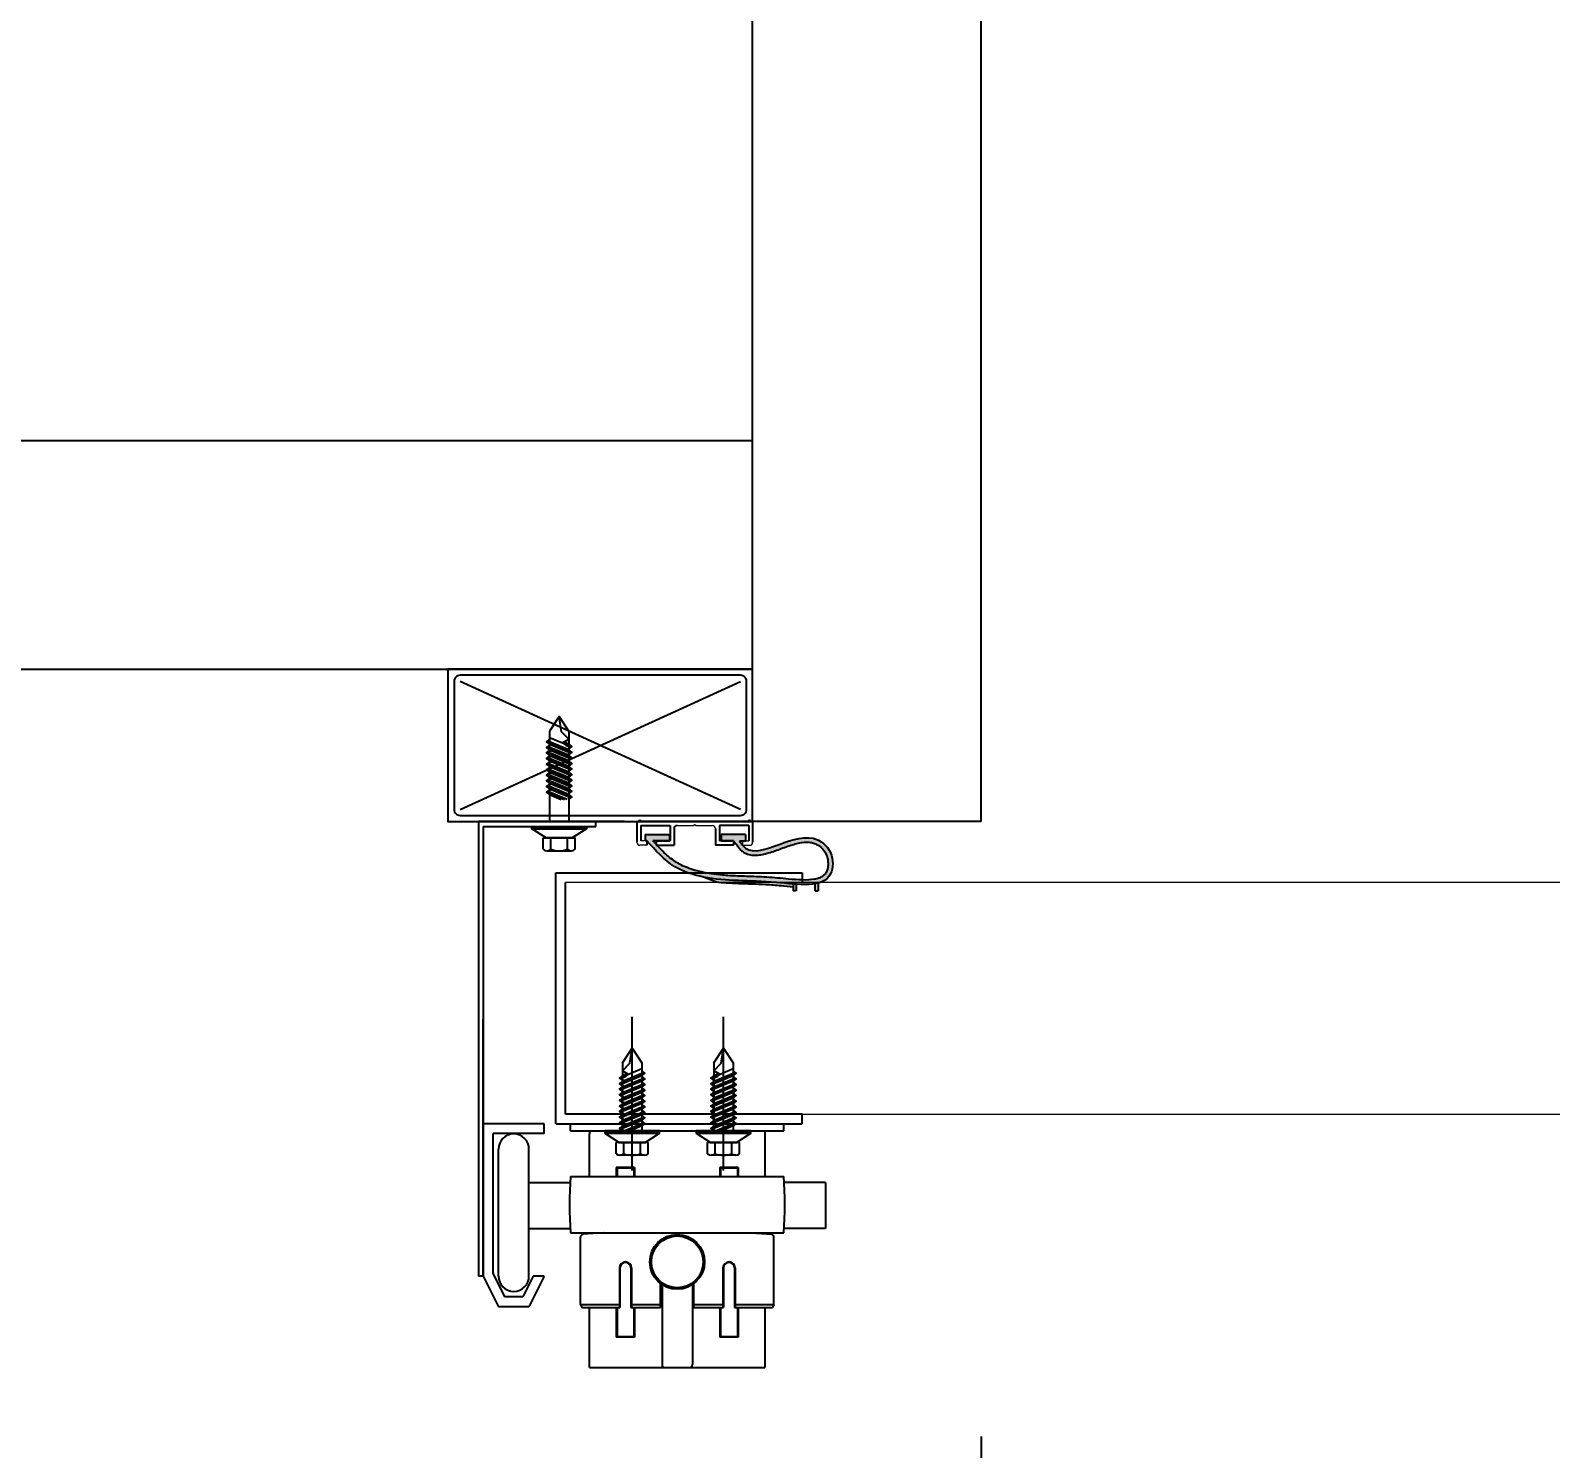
# Model space of a CAD drawing. Header units: millimetres. Extents: x 1448 to 104164, y -19509 to -89.
# Drawn here: x 23112.6 to 23611.4, y -12327.3 to -11861.9 of the extents above; entities that cross this region are included whole.
import ezdxf

# ---------------------------------------------------------------- set-up
doc = ezdxf.new("R2010")
doc.units = ezdxf.units.MM
doc.header["$LTSCALE"] = 60
doc.header["$MEASUREMENT"] = 0
doc.header["$PDSIZE"] = -10
doc.linetypes.add('HID', pattern=[2.5, 1.5, -1])
doc.layers.get('0').update_dxf_attribs({"linetype": 'CONTINUOUS'})
doc.layers.get('Defpoints').update_dxf_attribs({"color": 171, "linetype": 'CONTINUOUS'})
for name, color, linetype in [('8', 8, 'CONTINUOUS'), ('BOLT', 8, 'CONTINUOUS'), ('cen', 14, 'CONTINUOUS'), ('DIM', 7, 'CONTINUOUS'), ('DOR', 4, 'CONTINUOUS'), ('FIN(패널-T75 글라스울)', 6, 'CONTINUOUS'), ('HAT', 8, 'CONTINUOUS'), ('ITXT', 7, 'CONTINUOUS'), ('오버헤드 FR', 7, 'CONTINUOUS')]:
    doc.layers.add(name, color=color, linetype=linetype)
doc.styles.add('0T-OUT', font='H2GTRE.TTF')
doc.styles.add('휘츠', font='')
doc.styles.get('휘츠').set_extended_font_data('Dotum')
doc.dimstyles.new('휘츠-M', dxfattribs={"dimscale": 100, "dimtxt": 3, "dimasz": 1.5, "dimexe": 2, "dimexo": 3, "dimgap": 1, "dimtad": 1, "dimdec": 0, "dimrnd": 0.25, "dimzin": 0, "dimdsep": 46, "dimlunit": 6, "dimtxsty": '휘츠', "dimblk": 'Z_DOT', "dimcen": 5, "dimclrd": 256, "dimclre": 256, "dimclrt": 3, "dimadec": 0, "dimazin": 0, "dimtm": 1e-09, "dimtfac": 1, "dimtdec": 0, "dimtix": 1, "dimtmove": 2, "dimatfit": 1, "dimldrblk": 'Z_DOT', "dimfxl": 1, "dimtolj": 1, "dimtzin": 0, "dimlwd": -1, "dimarcsym": 0})

# ---------------------------------------------------------------- blocks, each defined once
blk = doc.blocks.new('COLDSEAL')
at = {"layer": '8'}
h = blk.add_hatch(color=8, dxfattribs=at)
h.dxf.hatch_style = 1
edge = h.paths.add_edge_path()
edge.add_line((33005217.33, -18005077.12), (33005218.33, -18005077.12))
edge.add_line((33005218.33, -18005077.12), (33005218.33, -18005074.6))
edge.add_spline(control_points=[(33005218.33, -18005074.6), (33005220.17, -18005074.12), (33005223.33, -18005072.12), (33005223.42, -18005063.86), (33005212.35, -18005054.97), (33005198.2, -18005067.84), (33005193.58, -18005062.18)], knot_values=[1.802776, 1.802776, 1.802776, 1.802776, 7.762171, 14.769786, 22.121502, 45.397673, 45.397673, 45.397673, 45.397673], degree=3, periodic=0)
edge.add_spline(control_points=[(33005193.58, -18005062.18), (33005193.22, -18005061.74), (33005192.9, -18005061.21), (33005192.58, -18005060.68)], knot_values=[0, 0, 0, 0, 1.802776, 1.802776, 1.802776, 1.802776], degree=3, periodic=0)
edge.add_line((33005192.58, -18005060.68), (33005194.58, -18005060.68))
edge.add_line((33005194.58, -18005060.68), (33005194.58, -18005058.68))
edge.add_line((33005194.58, -18005058.68), (33005186.58, -18005058.68))
edge.add_line((33005186.58, -18005058.68), (33005186.58, -18005060.68))
edge.add_line((33005186.58, -18005060.68), (33005190.58, -18005060.68))
edge.add_spline(control_points=[(33005190.58, -18005060.68), (33005191.41, -18005061.65), (33005191.53, -18005061.85), (33005191.85, -18005062.36), (33005192.06, -18005062.67), (33005192.44, -18005063.16), (33005192.58, -18005063.33), (33005192.88, -18005063.65), (33005193.04, -18005063.8), (33005193.53, -18005064.22), (33005193.88, -18005064.46), (33005194.84, -18005064.99), (33005195.48, -18005065.21), (33005196.78, -18005065.45), (33005197.44, -18005065.48), (33005198.76, -18005065.42), (33005199.42, -18005065.32), (33005201.44, -18005064.91), (33005202.81, -18005064.47), (33005205.57, -18005063.5), (33005206.97, -18005062.97), (33005209.71, -18005062.03), (33005211.06, -18005061.63), (33005213.3, -18005061.21), (33005214.23, -18005061.13), (33005215.59, -18005061.2), (33005216.07, -18005061.27), (33005216.99, -18005061.5), (33005217.44, -18005061.67), (33005218.83, -18005062.37), (33005219.68, -18005063.08), (33005220.62, -18005064.37), (33005220.88, -18005064.82), (33005221.28, -18005065.79), (33005221.43, -18005066.32), (33005221.65, -18005067.63), (33005221.66, -18005068.42), (33005221.51, -18005069.67), (33005221.39, -18005070.16), (33005221.07, -18005070.99), (33005220.87, -18005071.32), (33005220.4, -18005071.9), (33005220.12, -18005072.15), (33005219.46, -18005072.59), (33005219.07, -18005072.78), (33005218.18, -18005073.1), (33005217.68, -18005073.23), (33005215.99, -18005073.53), (33005214.65, -18005073.59), (33005211.77, -18005073.53), (33005210.23, -18005073.4), (33005207.47, -18005073.14), (33005206.26, -18005073.02), (33005203.84, -18005072.8), (33005202.65, -18005072.71), (33005200.33, -18005072.57), (33005199.21, -18005072.52), (33005195.94, -18005072.39), (33005193.88, -18005072.34), (33005190.2, -18005072.2), (33005188.56, -18005072.11), (33005185.76, -18005071.87), (33005184.59, -18005071.73), (33005182.53, -18005071.42), (33005181.64, -18005071.26), (33005179.84, -18005070.88), (33005178.93, -18005070.66), (33005176.24, -18005069.89), (33005174.49, -18005069.22), (33005172.24, -18005068.01), (33005171.6, -18005067.62), (33005170.37, -18005066.76), (33005169.77, -18005066.29), (33005168.01, -18005064.8), (33005166.9, -18005063.68), (33005165.71, -18005062.39), (33005165.61, -18005062.29), (33005165.52, -18005062.18)], knot_values=[0, 0, 0, 0, 0.65705, 0.65705, 1.646098, 1.646098, 2.207426, 2.207426, 2.768755, 2.768755, 3.891413, 3.891413, 5.741228, 5.741228, 7.591044, 7.591044, 9.44086, 9.44086, 13.182483, 13.182483, 16.924107, 16.924107, 20.66573, 20.66573, 23.539497, 23.539497, 25.24344, 25.24344, 26.947382, 26.947382, 30.750158, 30.750158, 32.583409, 32.583409, 34.416661, 34.416661, 36.994804, 36.994804, 38.870828, 38.870828, 40.746853, 40.746853, 42.622878, 42.622878, 44.498903, 44.498903, 46.374928, 46.374928, 50.274238, 50.274238, 54.173549, 54.173549, 57.166781, 57.166781, 60.291727, 60.291727, 63.416674, 63.416674, 69.666567, 69.666567, 74.985393, 74.985393, 78.828087, 78.828087, 81.723794, 81.723794, 84.6195, 84.6195, 90.410913, 90.410913, 92.850171, 92.850171, 95.28943, 95.28943, 100.167946, 100.167946, 100.605478, 100.605478, 100.605478, 100.605478], degree=3, periodic=0)
edge.add_line((33005165.52, -18005062.18), (33005165.18, -18005062.18))
edge.add_line((33005165.18, -18005062.18), (33005165.18, -18005061.81))
edge.add_spline(control_points=[(33005165.18, -18005061.81), (33005164.84, -18005061.44), (33005164.51, -18005061.06), (33005164.17, -18005060.68)], knot_values=[101.110526, 101.110526, 101.110526, 101.110526, 102.614786, 102.614786, 102.614786, 102.614786], degree=3, periodic=0)
edge.add_line((33005164.17, -18005060.68), (33005169.58, -18005060.68))
edge.add_line((33005169.58, -18005060.68), (33005169.58, -18005058.68))
edge.add_line((33005169.58, -18005058.68), (33005161.58, -18005058.68))
edge.add_line((33005161.58, -18005058.68), (33005161.58, -18005060.68))
edge.add_line((33005161.58, -18005060.68), (33005162.18, -18005060.68))
edge.add_spline(control_points=[(33005162.18, -18005060.68), (33005164.98, -18005063.88), (33005170, -18005069.61), (33005177.54, -18005071.95), (33005180.75, -18005072.61), (33005180.77, -18005072.61)], knot_values=[81.368069, 81.368069, 81.368069, 81.368069, 93.897354, 103.852066, 103.911951, 103.911951, 103.911951, 103.911951], degree=3, periodic=0)
edge.add_spline(control_points=[(33005180.77, -18005072.61), (33005188.46, -18005074.18), (33005196.66, -18005073.43), (33005208.31, -18005074.75), (33005210.13, -18005074.89)], knot_values=[52.848702, 52.848702, 52.848702, 52.848702, 76.834275, 81.368069, 81.368069, 81.368069, 81.368069], degree=3, periodic=0)
edge.add_line((33005210.13, -18005074.89), (33005210.13, -18005077.12))
edge.add_line((33005210.13, -18005077.12), (33005211.13, -18005077.12))
edge.add_line((33005211.13, -18005077.12), (33005211.13, -18005074.97))
edge.add_spline(control_points=[(33005211.13, -18005074.97), (33005213.35, -18005075.11), (33005215.49, -18005075.13), (33005217.33, -18005074.82)], knot_values=[46.44, 46.44, 46.44, 46.44, 52.015113, 52.015113, 52.015113, 52.015113], degree=3, periodic=0)
edge.add_line((33005217.33, -18005074.82), (33005217.33, -18005077.12))
h = blk.add_hatch(color=8, dxfattribs=at)
h.dxf.hatch_style = 1
edge = h.paths.add_edge_path()
edge.add_line((33005210.13, -18005075.9), (33005210.13, -18005074.89))
edge.add_spline(control_points=[(33005210.13, -18005074.89), (33005208.31, -18005074.75), (33005196.66, -18005073.43), (33005188.46, -18005074.18), (33005180.77, -18005072.61)], knot_values=[52.848702, 52.848702, 52.848702, 52.848702, 57.382496, 81.368069, 81.368069, 81.368069, 81.368069], degree=3, periodic=0)
edge.add_line((33005180.77, -18005072.61), (33005184.99, -18005074.29))
edge.add_spline(control_points=[(33005184.99, -18005074.29), (33005186.05, -18005074.41), (33005187.11, -18005074.5), (33005190.93, -18005074.76), (33005193.71, -18005074.82), (33005198.13, -18005074.97), (33005199.65, -18005075.03), (33005202.02, -18005075.17), (33005202.83, -18005075.23), (33005204.48, -18005075.36), (33005205.32, -18005075.44), (33005207.48, -18005075.65), (33005208.81, -18005075.79), (33005210.13, -18005075.9)], knot_values=[52.782849, 52.782849, 52.782849, 52.782849, 56.114892, 56.114892, 64.826671, 64.826671, 69.18256, 69.18256, 71.360505, 71.360505, 73.53845, 73.53845, 76.789032, 76.789032, 76.789032, 76.789032], degree=3, periodic=0)
for p, q in [((33005158.88, -18005054.38), (33005158.88, -18005061.18)), ((33005158.88, -18005054.38), (33005159.32, -18005054.38)), ((33005160.18, -18005055.68), (33005160.18, -18005060.68)), ((33005160.18, -18005055.68), (33005169.78, -18005055.68)), ((33005195.32, -18005054.38), (33005160.44, -18005054.38)), ((33005169.78, -18005055.68), (33005169.78, -18005060.68)), ((33005171.08, -18005056.68), (33005171.08, -18005062.18)), ((33005184.68, -18005056.68), (33005184.68, -18005062.18)), ((33005185.98, -18005055.68), (33005185.98, -18005060.68)), ((33005195.58, -18005055.68), (33005185.98, -18005055.68)), ((33005195.58, -18005055.68), (33005195.58, -18005060.68)), ((33005196.88, -18005054.38), (33005196.44, -18005054.38)), ((33005196.88, -18005054.38), (33005196.88, -18005061.18)), ((33005161.58, -18005058.68), (33005169.58, -18005058.68)), ((33005161.58, -18005058.68), (33005161.58, -18005060.68)), ((33005162.18, -18005060.68), (33005161.58, -18005060.68)), ((33005162.18, -18005060.68), (33005162.18, -18005062.18)), ((33005169.58, -18005060.68), (33005164.17, -18005060.68)), ((33005165.18, -18005060.68), (33005169.78, -18005060.68)), ((33005165.18, -18005060.68), (33005165.18, -18005062.18)), ((33005165.18, -18005062.18), (33005171.08, -18005062.18)), ((33005169.58, -18005058.68), (33005169.58, -18005060.68)), ((33005190.58, -18005062.18), (33005184.68, -18005062.18)), ((33005190.58, -18005060.68), (33005185.98, -18005060.68)), ((33005194.58, -18005058.68), (33005186.58, -18005058.68)), ((33005186.58, -18005058.68), (33005186.58, -18005060.68)), ((33005186.58, -18005060.68), (33005190.58, -18005060.68)), ((33005190.58, -18005060.68), (33005190.58, -18005062.18)), ((33005192.58, -18005060.68), (33005194.58, -18005060.68)), ((33005194.58, -18005058.68), (33005194.58, -18005060.68)), ((33005184.99, -18005074.29), (33005180.77, -18005072.61)), ((33005210.13, -18005074.89), (33005210.13, -18005077.12)), ((33005211.13, -18005077.12), (33005210.13, -18005077.12)), ((33005211.13, -18005074.97), (33005211.13, -18005077.12)), ((33005217.33, -18005074.82), (33005217.33, -18005077.12)), ((33005217.33, -18005077.12), (33005218.33, -18005077.12)), ((33005218.33, -18005074.6), (33005218.33, -18005077.12))]:
    blk.add_line(p, q, dxfattribs=at)
at = {"layer": '8', "lineweight": 13}
for p, q in [((33005172.08, -18005055.68), (33005177.38, -18005055.68)), ((33005177.38, -18005055.68), (33005177.88, -18005055.38)), ((33005177.88, -18005055.38), (33005178.38, -18005055.68)), ((33005178.38, -18005055.68), (33005183.68, -18005055.68)), ((33005162.18, -18005062.18), (33005159.88, -18005062.18)), ((33005162.18, -18005060.68), (33005160.18, -18005060.68)), ((33005193.58, -18005060.68), (33005195.58, -18005060.68)), ((33005193.58, -18005060.68), (33005193.58, -18005062.18)), ((33005193.58, -18005062.18), (33005195.88, -18005062.18))]:
    blk.add_line(p, q, dxfattribs=at)
at = {"layer": '8'}
for centre, radius, start, end in [((33005159.88, -18005054.75), 0.671, 33.5584, 146.4416), ((33005172.08, -18005056.68), 1, 90, 180), ((33005195.88, -18005054.75), 0.671, 33.5584, 146.4416)]:
    blk.add_arc(centre, radius, start, end, dxfattribs=at)
at = {"layer": '8', "lineweight": 13}
for centre, start, end in [((33005183.68, -18005056.68), 0, 90), ((33005159.88, -18005061.18), 180, 270), ((33005195.88, -18005061.18), 270, 0)]:
    blk.add_arc(centre, 1, start, end, dxfattribs=at)
at = {"layer": '8'}
blk.add_spline([(33005192.58, -18005060.68), (33005193.58, -18005062.18), (33005216.74, -18005059.89), (33005222.4, -18005064.58), (33005222.42, -18005071.59), (33005204.69, -18005074.38), (33005180.71, -18005072.6), (33005171.35, -18005069.21), (33005162.18, -18005060.68)], degree=3, dxfattribs=at)
for points, knots in [([(33005190.58, -18005060.68), (33005191.41, -18005061.65), (33005191.53, -18005061.85), (33005191.85, -18005062.36), (33005192.06, -18005062.67), (33005192.44, -18005063.16), (33005192.58, -18005063.33), (33005192.88, -18005063.65), (33005193.04, -18005063.8), (33005193.53, -18005064.22), (33005193.88, -18005064.46), (33005194.84, -18005064.99), (33005195.48, -18005065.21), (33005196.78, -18005065.45), (33005197.44, -18005065.48), (33005198.76, -18005065.42), (33005199.42, -18005065.32), (33005201.44, -18005064.91), (33005202.81, -18005064.47), (33005205.57, -18005063.5), (33005206.97, -18005062.97), (33005209.71, -18005062.03), (33005211.06, -18005061.63), (33005213.3, -18005061.21), (33005214.23, -18005061.13), (33005215.59, -18005061.2), (33005216.07, -18005061.27), (33005216.99, -18005061.5), (33005217.44, -18005061.67), (33005218.83, -18005062.37), (33005219.68, -18005063.08), (33005220.62, -18005064.37), (33005220.88, -18005064.82), (33005221.28, -18005065.79), (33005221.43, -18005066.32), (33005221.65, -18005067.63), (33005221.66, -18005068.42), (33005221.51, -18005069.67), (33005221.39, -18005070.16), (33005221.07, -18005070.99), (33005220.87, -18005071.32), (33005220.4, -18005071.9), (33005220.12, -18005072.15), (33005219.46, -18005072.59), (33005219.07, -18005072.78), (33005218.18, -18005073.1), (33005217.68, -18005073.23), (33005215.99, -18005073.53), (33005214.65, -18005073.59), (33005211.77, -18005073.53), (33005210.23, -18005073.4), (33005207.47, -18005073.14), (33005206.26, -18005073.02), (33005203.84, -18005072.8), (33005202.65, -18005072.71), (33005200.33, -18005072.57), (33005199.21, -18005072.52), (33005195.94, -18005072.39), (33005193.88, -18005072.34), (33005190.2, -18005072.2), (33005188.56, -18005072.11), (33005185.76, -18005071.87), (33005184.59, -18005071.73), (33005182.53, -18005071.42), (33005181.64, -18005071.26), (33005179.84, -18005070.88), (33005178.93, -18005070.66), (33005176.24, -18005069.89), (33005174.49, -18005069.22), (33005172.24, -18005068.01), (33005171.6, -18005067.62), (33005170.37, -18005066.76), (33005169.77, -18005066.29), (33005168.01, -18005064.8), (33005166.9, -18005063.68), (33005165.26, -18005061.91), (33005164.72, -18005061.3), (33005164.17, -18005060.68)], [0, 0, 0, 0, 0.65705, 0.65705, 1.646098, 1.646098, 2.207426, 2.207426, 2.768755, 2.768755, 3.891413, 3.891413, 5.741228, 5.741228, 7.591044, 7.591044, 9.44086, 9.44086, 13.182483, 13.182483, 16.924107, 16.924107, 20.66573, 20.66573, 23.539497, 23.539497, 25.24344, 25.24344, 26.947382, 26.947382, 30.750158, 30.750158, 32.583409, 32.583409, 34.416661, 34.416661, 36.994804, 36.994804, 38.870828, 38.870828, 40.746853, 40.746853, 42.622878, 42.622878, 44.498903, 44.498903, 46.374928, 46.374928, 50.274238, 50.274238, 54.173549, 54.173549, 57.166781, 57.166781, 60.291727, 60.291727, 63.416674, 63.416674, 69.666567, 69.666567, 74.985393, 74.985393, 78.828087, 78.828087, 81.723794, 81.723794, 84.6195, 84.6195, 90.410913, 90.410913, 92.850171, 92.850171, 95.28943, 95.28943, 100.167946, 100.167946, 102.614786, 102.614786, 102.614786, 102.614786]), ([(33005210.13, -18005075.9), (33005208.81, -18005075.79), (33005207.48, -18005075.65), (33005205.32, -18005075.44), (33005204.48, -18005075.36), (33005202.83, -18005075.23), (33005202.02, -18005075.17), (33005199.65, -18005075.03), (33005198.13, -18005074.97), (33005193.71, -18005074.82), (33005190.93, -18005074.76), (33005187.11, -18005074.5), (33005186.05, -18005074.41), (33005184.99, -18005074.29)], [52.782849, 52.782849, 52.782849, 52.782849, 56.033431, 56.033431, 58.211376, 58.211376, 60.389321, 60.389321, 64.74521, 64.74521, 73.456989, 73.456989, 76.789032, 76.789032, 76.789032, 76.789032])]:
    blk.add_open_spline(points, degree=3, knots=knots, dxfattribs=at)
blk = doc.blocks.new('Z_DOT')
at = {"layer": 'DIM', "color": 0}
for p, q in [((0, -1), (0, 1)), ((-1, 0), (1, 0))]:
    blk.add_line(p, q, dxfattribs=at)
for radius in [0.5, 0.25]:
    blk.add_circle((0, 0), radius, dxfattribs=at)
blk = doc.blocks.new('*D109')
at = {"layer": 'Defpoints', "color": 0, "transparency": 16777216}
for p in [(25724.59, -12260.74), (23424.59, -12263.32), (25724.59, -12591.47)]:
    blk.add_point(p, dxfattribs=at)
at = {"layer": 'DIM', "lineweight": -2, "transparency": 16777216}
for p, q in [((25724.59, -12320.74), (25724.59, -12631.47)), ((23424.59, -12323.32), (23424.59, -12631.47))]:
    blk.add_line(p, q, dxfattribs=at)
at = {"layer": 'DIM', "transparency": 16777216}
blk.add_line((23454.59, -12591.47), (25694.59, -12591.47), dxfattribs=at)
at = {"layer": 'DIM', "transparency": 16777216, "xscale": 30, "yscale": 30, "zscale": 30, "rotation": 180}
blk.add_blockref('Z_DOT', (23424.59, -12591.47), dxfattribs=at)
at = {"layer": 'DIM', "transparency": 16777216, "xscale": 30, "yscale": 30, "zscale": 30}
blk.add_blockref('Z_DOT', (25724.59, -12591.47), dxfattribs=at)
at = {"layer": 'DIM', "color": 3, "transparency": 16777216, "insert": (24574.59, -12535.28), "char_height": 60, "attachment_point": 5, "style": '0T-OUT'}
blk.add_mtext('\\A1;OPENING WIDTH "2,300"', dxfattribs=at)

msp = doc.modelspace()

# ---------------------------------------------------------------- linework, layer by layer
for p, q in [((23253.59, -12117.56, 25.1), (23345.59, -12075.56, 25.1)), ((23345.59, -12117.56, 25.1), (23253.59, -12075.56, 25.1)), ((23296.09, -12238.06, 25.1), (23296.09, -12224.06, 25.1)), ((23296.09, -12300.76, 25.1), (23296.09, -12281.06, 25.1))]:
    msp.add_line(p, q)
at = {"color": 4}
for p, q in [((23307.54, -12121.56, 25.1), (23259.59, -12121.56, 25.1)), ((23259.59, -12121.56, 25.1), (23259.59, -12270.76, 25.1)), ((23298.09, -12123.16, 25.1), (23298.09, -12121.56, 25.1)), ((23261.19, -12123.16, 25.1), (23261.19, -12270.76, 25.1)), ((23261.19, -12123.16, 25.1), (23298.09, -12123.16, 25.1)), ((23365.83, -12138.36, 25.1), (23365.83, -12141.56, 25.1)), ((23365.83, -12220.76, 25.1), (23365.83, -12217.56, 25.1)), ((23261.19, -12270.76, 25.1), (23259.59, -12270.76, 25.1))]:
    msp.add_line(p, q, dxfattribs=at)
at = {"layer": 'BOLT'}
for p, q in [((23282.94, -12091.91, 25.1), (23282.94, -12095.38, 25.1)), ((23289.24, -12091.91, 25.1), (23289.24, -12096.16, 25.1)), ((23282.94, -12096.18, 25.1), (23282.94, -12097.21, 25.1)), ((23282.94, -12098.02, 25.1), (23282.94, -12099.05, 25.1)), ((23282.94, -12099.85, 25.1), (23282.94, -12100.88, 25.1)), ((23282.94, -12101.68, 25.1), (23282.94, -12102.71, 25.1)), ((23289.24, -12096.97, 25.1), (23289.24, -12097.99, 25.1)), ((23289.24, -12098.8, 25.1), (23289.24, -12099.83, 25.1)), ((23289.24, -12100.63, 25.1), (23289.24, -12101.66, 25.1)), ((23282.94, -12103.52, 25.1), (23282.94, -12104.55, 25.1)), ((23282.94, -12105.35, 25.1), (23282.94, -12106.38, 25.1)), ((23289.24, -12102.46, 25.1), (23289.24, -12103.49, 25.1)), ((23289.24, -12104.3, 25.1), (23289.24, -12105.33, 25.1)), ((23289.24, -12106.13, 25.1), (23289.24, -12107.16, 25.1)), ((23282.94, -12107.18, 25.1), (23282.94, -12108.21, 25.1)), ((23282.94, -12109.02, 25.1), (23282.94, -12110.04, 25.1)), ((23282.94, -12110.85, 25.1), (23282.94, -12111.88, 25.1)), ((23289.24, -12107.96, 25.1), (23289.24, -12108.99, 25.1)), ((23289.24, -12109.8, 25.1), (23289.24, -12110.83, 25.1)), ((23289.24, -12111.63, 25.1), (23289.24, -12112.66, 25.1)), ((23282.94, -12112.68, 25.1), (23282.94, -12121.56, 25.1)), ((23289.24, -12113.46, 25.1), (23289.24, -12121.56, 25.1)), ((23280.84, -12126.96, 25.1), (23291.34, -12126.96, 25.1)), ((23280.84, -12130.66, 25.1), (23280.84, -12126.96, 25.1)), ((23282.01, -12131.16, 25.1), (23290.16, -12131.16, 25.1)), ((23283.37, -12130.66, 25.1), (23283.37, -12126.96, 25.1)), ((23288.8, -12130.66, 25.1), (23288.8, -12126.96, 25.1)), ((23291.34, -12130.66, 25.1), (23291.34, -12126.96, 25.1)), ((23306.89, -12200.69, 25.1), (23306.89, -12204.94, 25.1)), ((23313.19, -12200.69, 25.1), (23313.19, -12204.16, 25.1)), ((23336.89, -12200.69, 25.1), (23336.89, -12204.94, 25.1)), ((23343.19, -12200.69, 25.1), (23343.19, -12204.16, 25.1)), ((23306.89, -12205.74, 25.1), (23306.89, -12206.77, 25.1)), ((23313.19, -12204.96, 25.1), (23313.19, -12205.99, 25.1)), ((23336.89, -12205.74, 25.1), (23336.89, -12206.77, 25.1)), ((23343.19, -12204.96, 25.1), (23343.19, -12205.99, 25.1)), ((23306.89, -12207.58, 25.1), (23306.89, -12208.61, 25.1)), ((23306.89, -12209.41, 25.1), (23306.89, -12210.44, 25.1)), ((23306.89, -12211.24, 25.1), (23306.89, -12212.27, 25.1)), ((23313.19, -12206.8, 25.1), (23313.19, -12207.83, 25.1)), ((23313.19, -12208.63, 25.1), (23313.19, -12209.66, 25.1)), ((23313.19, -12210.46, 25.1), (23313.19, -12211.49, 25.1)), ((23336.89, -12207.58, 25.1), (23336.89, -12208.61, 25.1)), ((23336.89, -12209.41, 25.1), (23336.89, -12210.44, 25.1)), ((23336.89, -12211.24, 25.1), (23336.89, -12212.27, 25.1)), ((23343.19, -12206.8, 25.1), (23343.19, -12207.83, 25.1)), ((23343.19, -12208.63, 25.1), (23343.19, -12209.66, 25.1)), ((23343.19, -12210.46, 25.1), (23343.19, -12211.49, 25.1)), ((23306.89, -12213.08, 25.1), (23306.89, -12214.1, 25.1)), ((23306.89, -12214.91, 25.1), (23306.89, -12215.94, 25.1)), ((23313.19, -12212.3, 25.1), (23313.19, -12213.32, 25.1)), ((23313.19, -12214.13, 25.1), (23313.19, -12215.16, 25.1)), ((23313.19, -12215.96, 25.1), (23313.19, -12216.99, 25.1)), ((23336.89, -12213.08, 25.1), (23336.89, -12214.1, 25.1)), ((23336.89, -12214.91, 25.1), (23336.89, -12215.94, 25.1)), ((23343.19, -12212.3, 25.1), (23343.19, -12213.32, 25.1)), ((23343.19, -12214.13, 25.1), (23343.19, -12215.16, 25.1)), ((23343.19, -12215.96, 25.1), (23343.19, -12216.99, 25.1)), ((23306.89, -12216.74, 25.1), (23306.89, -12217.77, 25.1)), ((23306.89, -12218.57, 25.1), (23306.89, -12219.6, 25.1)), ((23306.89, -12220.41, 25.1), (23306.89, -12221.44, 25.1)), ((23313.19, -12217.79, 25.1), (23313.19, -12218.82, 25.1)), ((23313.19, -12219.63, 25.1), (23313.19, -12220.66, 25.1)), ((23313.19, -12221.46, 25.1), (23313.19, -12223.06, 25.1)), ((23336.89, -12216.74, 25.1), (23336.89, -12217.77, 25.1)), ((23336.89, -12218.57, 25.1), (23336.89, -12219.6, 25.1)), ((23336.89, -12220.41, 25.1), (23336.89, -12221.44, 25.1)), ((23343.19, -12217.79, 25.1), (23343.19, -12218.82, 25.1)), ((23343.19, -12219.63, 25.1), (23343.19, -12220.66, 25.1)), ((23343.19, -12221.46, 25.1), (23343.19, -12223.06, 25.1)), ((23306.89, -12222.24, 25.1), (23306.89, -12223.06, 25.1)), ((23336.89, -12222.24, 25.1), (23336.89, -12223.06, 25.1)), ((23304.79, -12230.56, 25.1), (23304.79, -12226.86, 25.1)), ((23315.29, -12226.86, 25.1), (23304.79, -12226.86, 25.1)), ((23314.11, -12231.06, 25.1), (23305.97, -12231.06, 25.1)), ((23307.32, -12230.56, 25.1), (23307.32, -12226.86, 25.1)), ((23312.75, -12230.56, 25.1), (23312.75, -12226.86, 25.1)), ((23315.29, -12230.56, 25.1), (23315.29, -12226.86, 25.1)), ((23334.79, -12230.56, 25.1), (23334.79, -12226.86, 25.1)), ((23345.29, -12226.86, 25.1), (23334.79, -12226.86, 25.1)), ((23344.11, -12231.06, 25.1), (23335.97, -12231.06, 25.1)), ((23337.32, -12230.56, 25.1), (23337.32, -12226.86, 25.1)), ((23342.75, -12230.56, 25.1), (23342.75, -12226.86, 25.1)), ((23345.29, -12230.56, 25.1), (23345.29, -12226.86, 25.1))]:
    msp.add_line(p, q, dxfattribs=at)
at = {"layer": 'BOLT', "color": 10}
for p, q in [((23281.94, -12095.38, 25.1), (23290.24, -12098.8, 25.1)), ((23281.94, -12095.38, 25.1), (23290.24, -12098.8, 25.1)), ((23287.23, -12095.73, 25.1), (23290.24, -12096.97, 25.1)), ((23287.23, -12095.73, 25.1), (23290.24, -12096.97, 25.1)), ((23281.94, -12097.21, 25.1), (23290.24, -12100.63, 25.1)), ((23281.94, -12097.21, 25.1), (23290.24, -12100.63, 25.1)), ((23281.94, -12099.05, 25.1), (23290.24, -12102.46, 25.1)), ((23281.94, -12099.05, 25.1), (23290.24, -12102.46, 25.1)), ((23281.94, -12100.88, 25.1), (23290.24, -12104.3, 25.1)), ((23281.94, -12100.88, 25.1), (23290.24, -12104.3, 25.1)), ((23281.94, -12102.71, 25.1), (23290.24, -12106.13, 25.1)), ((23281.94, -12102.71, 25.1), (23290.24, -12106.13, 25.1)), ((23281.94, -12104.55, 25.1), (23290.24, -12107.96, 25.1)), ((23281.94, -12104.55, 25.1), (23290.24, -12107.96, 25.1)), ((23281.94, -12106.38, 25.1), (23290.24, -12109.8, 25.1)), ((23281.94, -12106.38, 25.1), (23290.24, -12109.8, 25.1)), ((23281.94, -12108.21, 25.1), (23290.24, -12111.63, 25.1)), ((23281.94, -12108.21, 25.1), (23290.24, -12111.63, 25.1)), ((23281.94, -12110.04, 25.1), (23290.24, -12113.46, 25.1)), ((23281.94, -12110.04, 25.1), (23290.24, -12113.46, 25.1)), ((23281.94, -12111.88, 25.1), (23287.84, -12114.28, 25.1)), ((23314.19, -12204.16, 25.1), (23305.89, -12207.58, 25.1)), ((23314.19, -12204.16, 25.1), (23305.89, -12207.58, 25.1)), ((23308.89, -12204.51, 25.1), (23305.89, -12205.74, 25.1)), ((23308.89, -12204.51, 25.1), (23305.89, -12205.74, 25.1)), ((23314.19, -12205.99, 25.1), (23305.89, -12209.41, 25.1)), ((23314.19, -12205.99, 25.1), (23305.89, -12209.41, 25.1)), ((23344.19, -12204.16, 25.1), (23335.89, -12207.58, 25.1)), ((23344.19, -12204.16, 25.1), (23335.89, -12207.58, 25.1)), ((23338.89, -12204.51, 25.1), (23335.89, -12205.74, 25.1)), ((23338.89, -12204.51, 25.1), (23335.89, -12205.74, 25.1)), ((23344.19, -12205.99, 25.1), (23335.89, -12209.41, 25.1)), ((23344.19, -12205.99, 25.1), (23335.89, -12209.41, 25.1)), ((23314.19, -12207.83, 25.1), (23305.89, -12211.24, 25.1)), ((23314.19, -12207.83, 25.1), (23305.89, -12211.24, 25.1)), ((23314.19, -12209.66, 25.1), (23305.89, -12213.08, 25.1)), ((23314.19, -12209.66, 25.1), (23305.89, -12213.08, 25.1)), ((23314.19, -12211.49, 25.1), (23305.89, -12214.91, 25.1)), ((23314.19, -12211.49, 25.1), (23305.89, -12214.91, 25.1)), ((23344.19, -12207.83, 25.1), (23335.89, -12211.24, 25.1)), ((23344.19, -12207.83, 25.1), (23335.89, -12211.24, 25.1)), ((23344.19, -12209.66, 25.1), (23335.89, -12213.08, 25.1)), ((23344.19, -12209.66, 25.1), (23335.89, -12213.08, 25.1)), ((23344.19, -12211.49, 25.1), (23335.89, -12214.91, 25.1)), ((23344.19, -12211.49, 25.1), (23335.89, -12214.91, 25.1)), ((23314.19, -12213.32, 25.1), (23305.89, -12216.74, 25.1)), ((23314.19, -12213.32, 25.1), (23305.89, -12216.74, 25.1)), ((23314.19, -12215.16, 25.1), (23305.89, -12218.57, 25.1)), ((23314.19, -12215.16, 25.1), (23305.89, -12218.57, 25.1)), ((23344.19, -12213.32, 25.1), (23335.89, -12216.74, 25.1)), ((23344.19, -12213.32, 25.1), (23335.89, -12216.74, 25.1)), ((23344.19, -12215.16, 25.1), (23335.89, -12218.57, 25.1)), ((23344.19, -12215.16, 25.1), (23335.89, -12218.57, 25.1)), ((23314.19, -12216.99, 25.1), (23305.89, -12220.41, 25.1)), ((23314.19, -12216.99, 25.1), (23305.89, -12220.41, 25.1)), ((23314.19, -12218.82, 25.1), (23305.89, -12222.24, 25.1)), ((23314.19, -12218.82, 25.1), (23305.89, -12222.24, 25.1)), ((23314.19, -12220.66, 25.1), (23308.28, -12223.06, 25.1)), ((23344.19, -12216.99, 25.1), (23335.89, -12220.41, 25.1)), ((23344.19, -12216.99, 25.1), (23335.89, -12220.41, 25.1)), ((23344.19, -12218.82, 25.1), (23335.89, -12222.24, 25.1)), ((23344.19, -12218.82, 25.1), (23335.89, -12222.24, 25.1)), ((23344.19, -12220.66, 25.1), (23338.28, -12223.06, 25.1))]:
    msp.add_line(p, q, dxfattribs=at)
at = {"layer": 'BOLT', "elevation": 25.1}
for points in [[(23282.94, -12093.95), (23287.22, -12095.75), (23289.24, -12094.58), (23286.82, -12092.08), (23286.09, -12087.11)], [(23289.24, -12091.91), (23286.09, -12087.11), (23282.94, -12091.91)], [(23282.94, -12094.98), (23281.94, -12095.38), (23282.94, -12094.58)], [(23282.94, -12096.81), (23281.94, -12097.21), (23282.94, -12096.41)], [(23282.94, -12098.64), (23281.94, -12099.05), (23282.94, -12098.24)], [(23282.94, -12100.48), (23281.94, -12100.88), (23282.94, -12100.08)], [(23289.24, -12097.37), (23290.24, -12096.97), (23289.24, -12097.77)], [(23289.24, -12099.2), (23290.24, -12098.8), (23289.24, -12099.6)], [(23289.24, -12101.03), (23290.24, -12100.63), (23289.24, -12101.44)], [(23282.94, -12102.31), (23281.94, -12102.71), (23282.94, -12101.91)], [(23282.94, -12104.14), (23281.94, -12104.55), (23282.94, -12103.74)], [(23282.94, -12105.98), (23281.94, -12106.38), (23282.94, -12105.57)], [(23289.24, -12102.87), (23290.24, -12102.46), (23289.24, -12103.27)], [(23289.24, -12104.7), (23290.24, -12104.3), (23289.24, -12105.1)], [(23289.24, -12106.53), (23290.24, -12106.13), (23289.24, -12106.93)], [(23282.94, -12107.81), (23281.94, -12108.21), (23282.94, -12107.41)], [(23282.94, -12109.64), (23281.94, -12110.04), (23282.94, -12109.24)], [(23282.94, -12111.48), (23281.94, -12111.88), (23282.94, -12111.07)], [(23288.72, -12114.28), (23282.94, -12111.88), (23281.94, -12111.88), (23282.94, -12112.68), (23286.78, -12114.28)], [(23289.24, -12108.37), (23290.24, -12107.96), (23289.24, -12108.77)], [(23289.24, -12110.2), (23290.24, -12109.8), (23289.24, -12110.6)], [(23289.24, -12112.03), (23290.24, -12111.63), (23289.24, -12112.43)], [(23289.24, -12113.86), (23290.24, -12113.46), (23289.24, -12114.27)], [(23306.89, -12200.69), (23310.04, -12195.89), (23313.19, -12200.69)], [(23313.19, -12202.73), (23308.9, -12204.53), (23306.89, -12203.36), (23309.3, -12200.86), (23310.04, -12195.89)], [(23336.89, -12200.69), (23340.04, -12195.89), (23343.19, -12200.69)], [(23343.19, -12202.73), (23338.9, -12204.53), (23336.89, -12203.36), (23339.3, -12200.86), (23340.04, -12195.89)], [(23306.89, -12206.15), (23305.89, -12205.74), (23306.89, -12206.55)], [(23313.19, -12203.76), (23314.19, -12204.16), (23313.19, -12203.36)], [(23313.19, -12205.59), (23314.19, -12205.99), (23313.19, -12205.19)], [(23336.89, -12206.15), (23335.89, -12205.74), (23336.89, -12206.55)], [(23343.19, -12203.76), (23344.19, -12204.16), (23343.19, -12203.36)], [(23343.19, -12205.59), (23344.19, -12205.99), (23343.19, -12205.19)], [(23306.89, -12207.98), (23305.89, -12207.58), (23306.89, -12208.38)], [(23306.89, -12209.81), (23305.89, -12209.41), (23306.89, -12210.21)], [(23306.89, -12211.64), (23305.89, -12211.24), (23306.89, -12212.05)], [(23313.19, -12207.42), (23314.19, -12207.83), (23313.19, -12207.02)], [(23313.19, -12209.26), (23314.19, -12209.66), (23313.19, -12208.85)], [(23313.19, -12211.09), (23314.19, -12211.49), (23313.19, -12210.69)], [(23336.89, -12207.98), (23335.89, -12207.58), (23336.89, -12208.38)], [(23336.89, -12209.81), (23335.89, -12209.41), (23336.89, -12210.21)], [(23336.89, -12211.64), (23335.89, -12211.24), (23336.89, -12212.05)], [(23343.19, -12207.42), (23344.19, -12207.83), (23343.19, -12207.02)], [(23343.19, -12209.26), (23344.19, -12209.66), (23343.19, -12208.85)], [(23343.19, -12211.09), (23344.19, -12211.49), (23343.19, -12210.69)], [(23306.89, -12213.48), (23305.89, -12213.08), (23306.89, -12213.88)], [(23306.89, -12215.31), (23305.89, -12214.91), (23306.89, -12215.71)], [(23313.19, -12212.92), (23314.19, -12213.32), (23313.19, -12212.52)], [(23313.19, -12214.76), (23314.19, -12215.16), (23313.19, -12214.35)], [(23313.19, -12216.59), (23314.19, -12216.99), (23313.19, -12216.19)], [(23336.89, -12213.48), (23335.89, -12213.08), (23336.89, -12213.88)], [(23336.89, -12215.31), (23335.89, -12214.91), (23336.89, -12215.71)], [(23343.19, -12212.92), (23344.19, -12213.32), (23343.19, -12212.52)], [(23343.19, -12214.76), (23344.19, -12215.16), (23343.19, -12214.35)], [(23343.19, -12216.59), (23344.19, -12216.99), (23343.19, -12216.19)], [(23306.89, -12217.14), (23305.89, -12216.74), (23306.89, -12217.55)], [(23306.89, -12218.98), (23305.89, -12218.57), (23306.89, -12219.38)], [(23306.89, -12220.81), (23305.89, -12220.41), (23306.89, -12221.21)], [(23307.4, -12223.06), (23313.19, -12220.66), (23314.19, -12220.66), (23313.19, -12221.46), (23309.34, -12223.06)], [(23313.19, -12218.42), (23314.19, -12218.82), (23313.19, -12218.02)], [(23313.19, -12220.25), (23314.19, -12220.66), (23313.19, -12219.85)], [(23336.89, -12217.14), (23335.89, -12216.74), (23336.89, -12217.55)], [(23336.89, -12218.98), (23335.89, -12218.57), (23336.89, -12219.38)], [(23336.89, -12220.81), (23335.89, -12220.41), (23336.89, -12221.21)], [(23337.4, -12223.06), (23343.19, -12220.66), (23344.19, -12220.66), (23343.19, -12221.46), (23339.34, -12223.06)], [(23343.19, -12218.42), (23344.19, -12218.82), (23343.19, -12218.02)], [(23343.19, -12220.25), (23344.19, -12220.66), (23343.19, -12219.85)], [(23306.89, -12222.64), (23305.89, -12222.24), (23306.89, -12223.04)], [(23336.89, -12222.64), (23335.89, -12222.24), (23336.89, -12223.04)]]:
    msp.add_lwpolyline(points, dxfattribs=at)
for points in [[(23290.24, -12098.8), (23289.24, -12097.99), (23282.94, -12095.38), (23281.94, -12095.38), (23282.94, -12096.18), (23289.24, -12098.8)], [(23290.24, -12096.97), (23289.24, -12096.16), (23288.23, -12095.73), (23287.23, -12095.73), (23288.23, -12096.53), (23289.24, -12096.97)], [(23290.24, -12100.63), (23289.24, -12099.83), (23282.94, -12097.21), (23281.94, -12097.21), (23282.94, -12098.02), (23289.24, -12100.63)], [(23290.24, -12102.46), (23289.24, -12101.66), (23282.94, -12099.05), (23281.94, -12099.05), (23282.94, -12099.85), (23289.24, -12102.46)], [(23290.24, -12104.3), (23289.24, -12103.49), (23282.94, -12100.88), (23281.94, -12100.88), (23282.94, -12101.68), (23289.24, -12104.3)], [(23290.24, -12106.13), (23289.24, -12105.33), (23282.94, -12102.71), (23281.94, -12102.71), (23282.94, -12103.52), (23289.24, -12106.13)], [(23290.24, -12107.96), (23289.24, -12107.16), (23282.94, -12104.55), (23281.94, -12104.55), (23282.94, -12105.35), (23289.24, -12107.96)], [(23290.24, -12109.8), (23289.24, -12108.99), (23282.94, -12106.38), (23281.94, -12106.38), (23282.94, -12107.18), (23289.24, -12109.8)], [(23290.24, -12111.63), (23289.24, -12110.83), (23282.94, -12108.21), (23281.94, -12108.21), (23282.94, -12109.02), (23289.24, -12111.63)], [(23290.24, -12113.46), (23289.24, -12112.66), (23282.94, -12110.04), (23281.94, -12110.04), (23282.94, -12110.85), (23289.24, -12113.46)], [(23295.09, -12123.96), (23277.09, -12123.96), (23277.09, -12123.16), (23295.09, -12123.16)], [(23290.39, -12126.96), (23281.79, -12126.96), (23277.09, -12123.96), (23295.09, -12123.96)], [(23305.89, -12207.58), (23306.89, -12206.77), (23313.19, -12204.16), (23314.19, -12204.16), (23313.19, -12204.96), (23306.89, -12207.58)], [(23305.89, -12205.74), (23306.89, -12204.94), (23307.89, -12204.51), (23308.89, -12204.51), (23307.89, -12205.31), (23306.89, -12205.74)], [(23305.89, -12209.41), (23306.89, -12208.61), (23313.19, -12205.99), (23314.19, -12205.99), (23313.19, -12206.8), (23306.89, -12209.41)], [(23335.89, -12207.58), (23336.89, -12206.77), (23343.19, -12204.16), (23344.19, -12204.16), (23343.19, -12204.96), (23336.89, -12207.58)], [(23335.89, -12205.74), (23336.89, -12204.94), (23337.89, -12204.51), (23338.89, -12204.51), (23337.89, -12205.31), (23336.89, -12205.74)], [(23335.89, -12209.41), (23336.89, -12208.61), (23343.19, -12205.99), (23344.19, -12205.99), (23343.19, -12206.8), (23336.89, -12209.41)], [(23305.89, -12211.24), (23306.89, -12210.44), (23313.19, -12207.83), (23314.19, -12207.83), (23313.19, -12208.63), (23306.89, -12211.24)], [(23305.89, -12213.08), (23306.89, -12212.27), (23313.19, -12209.66), (23314.19, -12209.66), (23313.19, -12210.46), (23306.89, -12213.08)], [(23305.89, -12214.91), (23306.89, -12214.1), (23313.19, -12211.49), (23314.19, -12211.49), (23313.19, -12212.3), (23306.89, -12214.91)], [(23335.89, -12211.24), (23336.89, -12210.44), (23343.19, -12207.83), (23344.19, -12207.83), (23343.19, -12208.63), (23336.89, -12211.24)], [(23335.89, -12213.08), (23336.89, -12212.27), (23343.19, -12209.66), (23344.19, -12209.66), (23343.19, -12210.46), (23336.89, -12213.08)], [(23335.89, -12214.91), (23336.89, -12214.1), (23343.19, -12211.49), (23344.19, -12211.49), (23343.19, -12212.3), (23336.89, -12214.91)], [(23305.89, -12216.74), (23306.89, -12215.94), (23313.19, -12213.32), (23314.19, -12213.32), (23313.19, -12214.13), (23306.89, -12216.74)], [(23305.89, -12218.57), (23306.89, -12217.77), (23313.19, -12215.16), (23314.19, -12215.16), (23313.19, -12215.96), (23306.89, -12218.57)], [(23335.89, -12216.74), (23336.89, -12215.94), (23343.19, -12213.32), (23344.19, -12213.32), (23343.19, -12214.13), (23336.89, -12216.74)], [(23335.89, -12218.57), (23336.89, -12217.77), (23343.19, -12215.16), (23344.19, -12215.16), (23343.19, -12215.96), (23336.89, -12218.57)], [(23305.89, -12220.41), (23306.89, -12219.6), (23313.19, -12216.99), (23314.19, -12216.99), (23313.19, -12217.79), (23306.89, -12220.41)], [(23305.89, -12222.24), (23306.89, -12221.44), (23313.19, -12218.82), (23314.19, -12218.82), (23313.19, -12219.63), (23306.89, -12222.24)], [(23335.89, -12220.41), (23336.89, -12219.6), (23343.19, -12216.99), (23344.19, -12216.99), (23343.19, -12217.79), (23336.89, -12220.41)], [(23335.89, -12222.24), (23336.89, -12221.44), (23343.19, -12218.82), (23344.19, -12218.82), (23343.19, -12219.63), (23336.89, -12222.24)], [(23301.04, -12223.86), (23319.04, -12223.86), (23319.04, -12223.06), (23301.04, -12223.06)], [(23305.74, -12226.86), (23314.34, -12226.86), (23319.04, -12223.86), (23301.04, -12223.86)], [(23331.04, -12223.86), (23349.04, -12223.86), (23349.04, -12223.06), (23331.04, -12223.06)], [(23335.74, -12226.86), (23344.34, -12226.86), (23349.04, -12223.86), (23331.04, -12223.86)]]:
    msp.add_lwpolyline(points, close=True, dxfattribs=at)
at = {"layer": 'BOLT'}
for centre, radius, start, end in [((23282.1, -12129.3, 25.1), 1.86, 226.9662, 313.0338), ((23286.09, -12123.54, 25.1), 7.61, 249.1195, 290.8805), ((23290.07, -12129.3, 25.1), 1.86, 226.9662, 313.0338), ((23306.05, -12229.2, 25.1), 1.86, 226.9662, 313.0338), ((23310.04, -12223.44, 25.1), 7.61, 249.1195, 290.8805), ((23314.02, -12229.2, 25.1), 1.86, 226.9662, 313.0338), ((23336.05, -12229.2, 25.1), 1.86, 226.9662, 313.0338), ((23340.04, -12223.44, 25.1), 7.61, 249.1195, 290.8805), ((23344.02, -12229.2, 25.1), 1.86, 226.9662, 313.0338)]:
    msp.add_arc(centre, radius, start, end, dxfattribs=at)
at = {"layer": 'cen'}
for p, q in [((23310.04, -12236.06, 25.1), (23310.04, -12185.7, 25.1)), ((23340.04, -12236.06, 25.1), (23340.04, -12185.7, 25.1))]:
    msp.add_line(p, q, dxfattribs=at)
at = {"layer": 'DIM', "color": 4}
for p, q in [((23261.19, -12270.76, 25.1), (23261.19, -12186.49, 25.1)), ((23281.19, -12223.96, 25.1), (23281.19, -12220.76, 25.1)), ((23264.39, -12270, 25.1), (23264.39, -12223.96, 25.1)), ((23266.19, -12270.76, 25.1), (23266.19, -12229.06, 25.1)), ((23276.19, -12270.76, 25.1), (23276.19, -12229.06, 25.1)), ((23276.19, -12240.06, 25.1), (23289.71, -12240.06, 25.1)), ((23373.49, -12240.06, 25.1), (23359.96, -12240.06, 25.1)), ((23373.49, -12240.06, 25.1), (23373.49, -12255.06, 25.1)), ((23276.19, -12255.06, 25.1), (23289.74, -12255.06, 25.1)), ((23373.49, -12255.06, 25.1), (23359.93, -12255.06, 25.1))]:
    msp.add_line(p, q, dxfattribs=at)
at = {"layer": 'DIM', "color": 7}
for p, q in [((23289.84, -12220.76, 25.1), (23359.84, -12220.76, 25.1)), ((23289.84, -12223.06, 25.1), (23289.84, -12220.76, 25.1)), ((23359.84, -12223.06, 25.1), (23359.84, -12220.76, 25.1)), ((23289.84, -12223.06, 25.1), (23359.84, -12223.06, 25.1)), ((23296.09, -12223.06, 25.1), (23296.09, -12224.06, 25.1)), ((23353.59, -12223.06, 25.1), (23353.59, -12238.06, 25.1)), ((23353.59, -12223.06, 25.1), (23353.59, -12224.06, 25.1)), ((23289.84, -12238.06, 25.1), (23359.84, -12238.06, 25.1)), ((23289.84, -12256.56, 25.1), (23359.84, -12256.56, 25.1)), ((23293.09, -12280.06, 25.1), (23293.09, -12257.97, 25.1)), ((23300.51, -12256.56, 25.1), (23293.84, -12257, 25.1)), ((23296.09, -12256.67, 25.1), (23296.09, -12256.56, 25.1)), ((23349.16, -12256.56, 25.1), (23355.83, -12257, 25.1)), ((23353.59, -12256.67, 25.1), (23353.59, -12256.56, 25.1)), ((23356.59, -12280.06, 25.1), (23356.59, -12257.97, 25.1)), ((23319.34, -12281.06, 25.1), (23319.34, -12273.18, 25.1)), ((23330.34, -12281.06, 25.1), (23330.34, -12273.18, 25.1)), ((23293.09, -12280.06, 25.1), (23306.04, -12280.06, 25.1)), ((23293.09, -12280.06, 25.1), (23293.56, -12281.06, 25.1)), ((23293.56, -12281.06, 25.1), (23306.04, -12281.06, 25.1)), ((23309.64, -12280.06, 25.1), (23319.34, -12280.06, 25.1)), ((23309.64, -12281.06, 25.1), (23319.34, -12281.06, 25.1)), ((23330.34, -12280.06, 25.1), (23340.04, -12280.06, 25.1)), ((23330.34, -12281.06, 25.1), (23340.04, -12281.06, 25.1)), ((23343.64, -12280.06, 25.1), (23356.59, -12280.06, 25.1)), ((23343.64, -12281.06, 25.1), (23356.12, -12281.06, 25.1)), ((23353.59, -12281.06, 25.1), (23353.59, -12300.76, 25.1)), ((23356.59, -12280.06, 25.1), (23356.12, -12281.06, 25.1)), ((23296.09, -12300.76, 25.1), (23353.59, -12300.76, 25.1))]:
    msp.add_line(p, q, dxfattribs=at)
at = {"layer": 'DIM', "color": 1, "linetype": 'HID'}
for p, q in [((23310.84, -12235.06, 25.1), (23304.84, -12235.06, 25.1)), ((23304.84, -12235.06, 25.1), (23304.84, -12238.06, 25.1)), ((23310.59, -12235.31, 25.1), (23305.09, -12235.31, 25.1)), ((23305.09, -12235.31, 25.1), (23305.09, -12238.06, 25.1)), ((23310.59, -12235.31, 25.1), (23310.59, -12238.06, 25.1)), ((23310.84, -12235.06, 25.1), (23310.84, -12238.06, 25.1)), ((23344.84, -12235.06, 25.1), (23338.84, -12235.06, 25.1)), ((23338.84, -12235.06, 25.1), (23338.84, -12238.06, 25.1)), ((23344.59, -12235.31, 25.1), (23339.09, -12235.31, 25.1)), ((23339.09, -12235.31, 25.1), (23339.09, -12238.06, 25.1)), ((23344.59, -12235.31, 25.1), (23344.59, -12238.06, 25.1)), ((23344.84, -12235.06, 25.1), (23344.84, -12238.06, 25.1)), ((23304.84, -12281.06, 25.1), (23304.84, -12290.76, 25.1)), ((23305.09, -12281.06, 25.1), (23305.09, -12290.51, 25.1)), ((23310.59, -12281.06, 25.1), (23310.59, -12290.51, 25.1)), ((23310.84, -12281.06, 25.1), (23310.84, -12290.76, 25.1)), ((23338.84, -12281.06, 25.1), (23338.84, -12290.76, 25.1)), ((23339.09, -12281.06, 25.1), (23339.09, -12290.51, 25.1)), ((23344.59, -12281.06, 25.1), (23344.59, -12290.51, 25.1)), ((23344.84, -12281.06, 25.1), (23344.84, -12290.76, 25.1)), ((23310.84, -12290.76, 25.1), (23304.84, -12290.76, 25.1)), ((23305.09, -12290.51, 25.1), (23310.59, -12290.51, 25.1)), ((23344.84, -12290.76, 25.1), (23338.84, -12290.76, 25.1)), ((23339.09, -12290.51, 25.1), (23344.59, -12290.51, 25.1))]:
    msp.add_line(p, q, dxfattribs=at)
at = {"layer": 'DIM', "color": 2}
for p, q in [((23305.84, -12268.06, 25.1), (23305.84, -12281.06, 25.1)), ((23306.04, -12268.06, 25.1), (23306.04, -12281.06, 25.1)), ((23309.64, -12268.06, 25.1), (23309.64, -12281.06, 25.1)), ((23309.84, -12268.06, 25.1), (23309.84, -12281.06, 25.1)), ((23339.84, -12268.06, 25.1), (23339.84, -12281.06, 25.1)), ((23340.04, -12268.06, 25.1), (23340.04, -12281.06, 25.1)), ((23343.64, -12268.06, 25.1), (23343.64, -12281.06, 25.1)), ((23343.84, -12268.06, 25.1), (23343.84, -12281.06, 25.1))]:
    msp.add_line(p, q, dxfattribs=at)
at = {"layer": 'DIM', "color": 0}
for p, q in [((23319.84, -12273.54, 25.1), (23319.84, -12299.76, 25.1)), ((23329.84, -12273.54, 25.1), (23329.84, -12299.76, 25.1)), ((23320.84, -12300.76, 25.1), (23328.84, -12300.76, 25.1))]:
    msp.add_line(p, q, dxfattribs=at)
at = {"layer": 'DIM', "color": 7}
for radius in [9, 8.5]:
    msp.add_circle((23324.84, -12266.06, 25.1), radius, dxfattribs=at)
for centre, radius, start, end in [((23424.27, -12247.31, 25.1), 134.75, 176.0638, 183.9362), ((23225.4, -12247.31, 25.1), 134.75, 356.0638, 3.9362), ((23294.09, -12257.97, 25.1), 1, 104.0969, 180), ((23355.59, -12257.97, 25.1), 1, 0, 75.9031)]:
    msp.add_arc(centre, radius, start, end, dxfattribs=at)
at = {"layer": 'DIM', "color": 2}
for centre, radius, start, end in [((23307.84, -12268.06, 25.1), 2, 90, 180), ((23307.84, -12268.06, 25.1), 1.8, 90, 180), ((23307.84, -12268.06, 25.1), 2, 0, 90), ((23307.84, -12268.06, 25.1), 1.8, 0, 90), ((23341.84, -12268.06, 25.1), 2, 90, 180), ((23341.84, -12268.06, 25.1), 1.8, 90, 180), ((23341.84, -12268.06, 25.1), 2, 0, 90), ((23341.84, -12268.06, 25.1), 1.8, 0, 90)]:
    msp.add_arc(centre, radius, start, end, dxfattribs=at)
at = {"layer": 'DIM', "color": 0}
for centre, start, end in [((23320.84, -12299.76, 25.1), 180, 270), ((23328.84, -12299.76, 25.1), 270, 0)]:
    msp.add_arc(centre, 1, start, end, dxfattribs=at)
at = {"layer": 'DOR', "lineweight": 0}
for p, q in [((25884.99, -12141.56, 25.1), (23288.19, -12141.56, 25.1)), ((23352.23, -12217.56, 25.1), (25859.99, -12217.56, 25.1))]:
    msp.add_line(p, q, dxfattribs=at)
at = {"layer": 'FIN(패널-T75 글라스울)'}
for p, q in [((23349.59, -12121.56, 25.1), (23349.59, -11646.56, 25.1)), ((22592.71, -11996.56, 25.1), (23349.59, -11996.56, 25.1)), ((22592.71, -12071.56, 25.1), (23349.59, -12071.56, 25.1)), ((23424.59, -12121.56, 25.1), (23349.59, -12121.56, 25.1))]:
    msp.add_line(p, q, dxfattribs=at)
at = {"layer": 'FIN(패널-T75 글라스울)', "elevation": 25.1}
msp.add_lwpolyline([(23424.59, -12121.56), (23424.59, -11646.56), (22592.71, -11646.56)], dxfattribs=at)
at = {"layer": 'ITXT', "color": 4}
for p, q in [((23284.99, -12220.76, 25.1), (23284.99, -12138.36, 25.1)), ((23284.99, -12138.36, 25.1), (23365.83, -12138.36, 25.1)), ((23288.19, -12217.56, 25.1), (23288.19, -12141.56, 25.1)), ((23281.19, -12220.76, 25.1), (23261.19, -12220.76, 25.1)), ((23284.99, -12220.76, 25.1), (23365.83, -12220.76, 25.1)), ((23365.83, -12217.56, 25.1), (23288.19, -12217.56, 25.1)), ((23281.19, -12223.96, 25.1), (23264.39, -12223.96, 25.1)), ((23261.19, -12270.76, 25.1), (23266.19, -12280.76, 25.1)), ((23264.39, -12270, 25.1), (23268.16, -12277.56, 25.1)), ((23277.61, -12270.76, 25.1), (23274.21, -12277.56, 25.1)), ((23281.19, -12270.76, 25.1), (23276.19, -12280.76, 25.1)), ((23281.19, -12270.76, 25.1), (23277.61, -12270.76, 25.1)), ((23276.19, -12280.76, 25.1), (23266.19, -12280.76, 25.1)), ((23274.21, -12277.56, 25.1), (23268.16, -12277.56, 25.1))]:
    msp.add_line(p, q, dxfattribs=at)
for centre, start, end in [((23271.19, -12229.06, 25.1), 0, 180), ((23271.19, -12270.76, 25.1), 180, 0)]:
    msp.add_arc(centre, 5, start, end, dxfattribs=at)
at = {"layer": '오버헤드 FR', "elevation": 25.1}
msp.add_lwpolyline([(23349.59, -12121.56), (23349.59, -12071.56), (23249.59, -12071.56), (23249.59, -12121.56)], close=True, dxfattribs=at)
msp.add_lwpolyline([(23347.59, -12117.56), (23347.59, -12075.56, 0.414214), (23345.59, -12073.56), (23253.59, -12073.56, 0.414214), (23251.59, -12075.56), (23251.59, -12117.56, 0.414214), (23253.59, -12119.56), (23345.59, -12119.56, 0.414214)], format="xyb", close=True, dxfattribs=at)

# ---------------------------------------------------------------- block references
at = {"layer": 'HAT', "color": 6}
msp.add_blockref('COLDSEAL', (-32981847.29, 17992932.82, 25.1), dxfattribs=at)

# ---------------------------------------------------------------- dimensions: what is measured, and where the dimension line sits
at = {"layer": 'DIM'}
dim = msp.add_linear_dim(base=(25724.59, -12591.47, 25.1), p1=(23424.59, -12263.32, 25.1), p2=(25724.59, -12260.74, 25.1), text='OPENING WIDTH "<>"', dimstyle='휘츠-M', override={"dimscale": 20, "dimtxsty": '0T-OUT'}, dxfattribs=at)
dim.commit()
dim.dimension.update_dxf_attribs({"geometry": '*D109', "text_midpoint": (24574.59, -12535.28, 25.1)})

doc.saveas('drawing.dxf')
